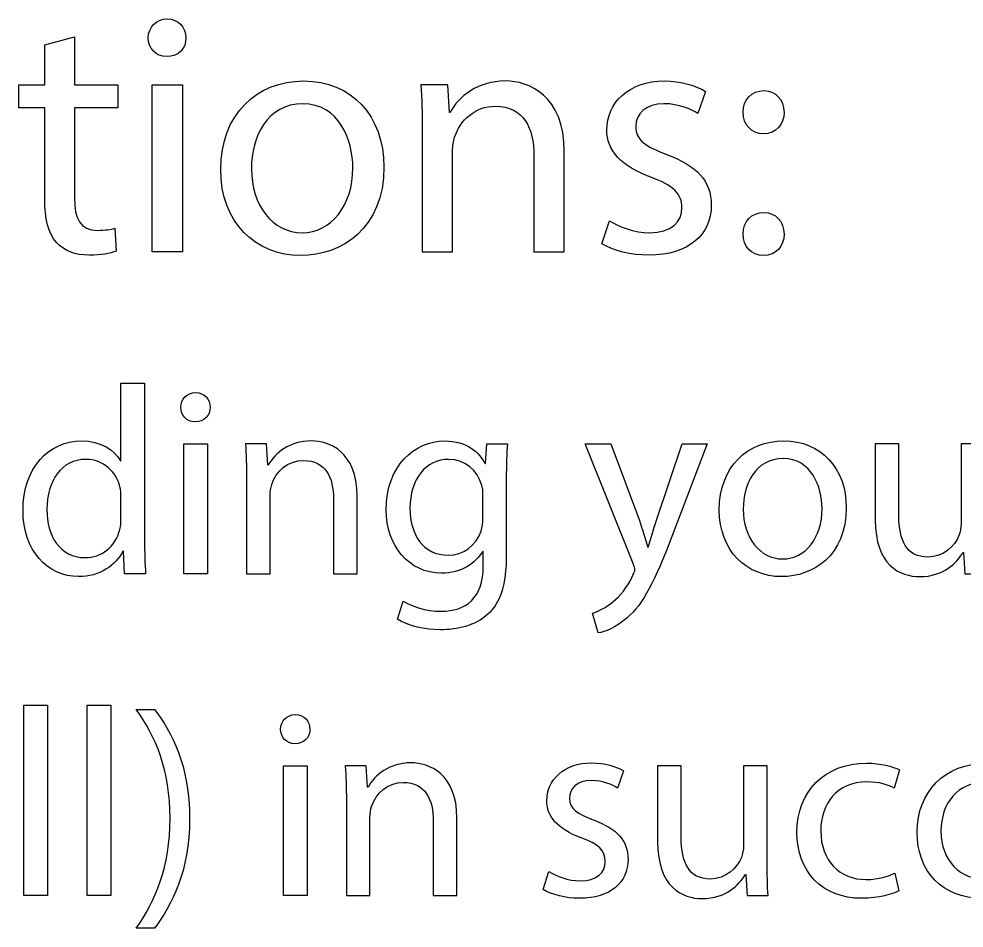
# Model space of a CAD drawing. Header units: millimetres. Extents: x -104 to 108, y -148 to 121.
# Drawn here: x 15.94 to 24.63, y 112.93 to 121.3 of the extents above; entities that cross this region are included whole.
import ezdxf

# ---------------------------------------------------------------- set-up
doc = ezdxf.new("R2010")
doc.units = ezdxf.units.MM
doc.header["$MEASUREMENT"] = 0
doc.layers.add('Capa 1', color=7, linetype='Continuous')

msp = doc.modelspace()

# ---------------------------------------------------------------- linework, layer by layer
at = {"layer": 'Capa 1', "color": 252}
for points, knots in [([(17.3012, 121.2967), (17.1996, 121.2967), (17.1265, 121.2205), (17.1265, 121.1221), (17.1265, 121.1221), (17.1265, 121.0268), (17.1964, 120.9506), (17.2948, 120.9506), (17.2948, 120.9506), (17.4059, 120.9506), (17.4758, 121.0268), (17.4726, 121.1221), (17.4726, 121.1221), (17.4726, 121.2205), (17.4059, 121.2967), (17.3012, 121.2967)], [0, 0, 0, 0, 0.2, 0.2, 0.2, 0.2, 0.4, 0.4, 0.4, 0.4, 0.6, 0.6, 0.6, 0.6, 1, 1, 1, 1]), ([(16.1741, 121.0586), (16.1741, 121.0586), (16.1741, 120.6903), (16.1741, 120.6903), (16.1741, 120.6903), (16.1741, 120.6903), (15.936, 120.6903), (15.936, 120.6903), (15.936, 120.6903), (15.936, 120.6903), (15.936, 120.4776), (15.936, 120.4776), (15.936, 120.4776), (15.936, 120.4776), (16.1741, 120.4776), (16.1741, 120.4776), (16.1741, 120.4776), (16.1741, 120.4776), (16.1741, 119.6394), (16.1741, 119.6394), (16.1741, 119.6394), (16.1741, 119.4584), (16.2027, 119.3219), (16.2821, 119.2393), (16.2821, 119.2393), (16.3488, 119.1631), (16.4535, 119.1218), (16.5837, 119.1218), (16.5837, 119.1218), (16.6917, 119.1218), (16.7774, 119.1377), (16.8314, 119.1599), (16.8314, 119.1599), (16.8314, 119.1599), (16.8187, 119.3695), (16.8187, 119.3695), (16.8187, 119.3695), (16.7837, 119.36), (16.7298, 119.3504), (16.6567, 119.3504), (16.6567, 119.3504), (16.5012, 119.3504), (16.4472, 119.4584), (16.4472, 119.6489), (16.4472, 119.6489), (16.4472, 119.6489), (16.4472, 120.4776), (16.4472, 120.4776), (16.4472, 120.4776), (16.4472, 120.4776), (16.8472, 120.4776), (16.8472, 120.4776), (16.8472, 120.4776), (16.8472, 120.4776), (16.8472, 120.6903), (16.8472, 120.6903), (16.8472, 120.6903), (16.8472, 120.6903), (16.4472, 120.6903), (16.4472, 120.6903), (16.4472, 120.6903), (16.4472, 120.6903), (16.4472, 121.1316), (16.4472, 121.1316), (16.4472, 121.1316), (16.4472, 121.1316), (16.1741, 121.0586), (16.1741, 121.0586)], [0, 0, 0, 0, 0.055556, 0.055556, 0.055556, 0.055556, 0.111111, 0.111111, 0.111111, 0.111111, 0.166667, 0.166667, 0.166667, 0.166667, 0.222222, 0.222222, 0.222222, 0.222222, 0.277778, 0.277778, 0.277778, 0.277778, 0.333333, 0.333333, 0.333333, 0.333333, 0.388889, 0.388889, 0.388889, 0.388889, 0.444444, 0.444444, 0.444444, 0.444444, 0.5, 0.5, 0.5, 0.5, 0.555556, 0.555556, 0.555556, 0.555556, 0.611111, 0.611111, 0.611111, 0.611111, 0.666667, 0.666667, 0.666667, 0.666667, 0.722222, 0.722222, 0.722222, 0.722222, 0.777778, 0.777778, 0.777778, 0.777778, 0.833333, 0.833333, 0.833333, 0.833333, 0.888889, 0.888889, 0.888889, 0.888889, 1, 1, 1, 1]), ([(17.4409, 119.1536), (17.4409, 119.1536), (17.4409, 120.6903), (17.4409, 120.6903), (17.4409, 120.6903), (17.4409, 120.6903), (17.1615, 120.6903), (17.1615, 120.6903), (17.1615, 120.6903), (17.1615, 120.6903), (17.1615, 119.1536), (17.1615, 119.1536), (17.1615, 119.1536), (17.1615, 119.1536), (17.4409, 119.1536), (17.4409, 119.1536)], [0, 0, 0, 0, 0.2, 0.2, 0.2, 0.2, 0.4, 0.4, 0.4, 0.4, 0.6, 0.6, 0.6, 0.6, 1, 1, 1, 1]), ([(18.5555, 120.7252), (18.13, 120.7252), (17.7935, 120.4236), (17.7935, 119.9092), (17.7935, 119.9092), (17.7935, 119.4235), (18.1142, 119.1187), (18.5301, 119.1187), (18.5301, 119.1187), (18.9016, 119.1187), (19.2953, 119.3663), (19.2953, 119.9346), (19.2953, 119.9346), (19.2953, 120.4045), (18.9968, 120.7252), (18.5555, 120.7252)], [0, 0, 0, 0, 0.2, 0.2, 0.2, 0.2, 0.4, 0.4, 0.4, 0.4, 0.6, 0.6, 0.6, 0.6, 1, 1, 1, 1]), ([(19.6475, 119.1536), (19.6475, 119.1536), (19.6475, 120.2744), (19.6475, 120.2744), (19.6475, 120.2744), (19.6475, 120.4331), (19.6443, 120.5633), (19.6348, 120.6903), (19.6348, 120.6903), (19.6348, 120.6903), (19.8824, 120.6903), (19.8824, 120.6903), (19.8824, 120.6903), (19.8824, 120.6903), (19.8983, 120.4363), (19.8983, 120.4363), (19.8983, 120.4363), (19.8983, 120.4363), (19.9047, 120.4363), (19.9047, 120.4363), (19.9047, 120.4363), (19.9809, 120.5823), (20.1587, 120.7252), (20.4127, 120.7252), (20.4127, 120.7252), (20.6254, 120.7252), (20.9556, 120.5982), (20.9556, 120.0712), (20.9556, 120.0712), (20.9556, 120.0712), (20.9556, 119.1536), (20.9556, 119.1536), (20.9556, 119.1536), (20.9556, 119.1536), (20.6762, 119.1536), (20.6762, 119.1536), (20.6762, 119.1536), (20.6762, 119.1536), (20.6762, 120.0394), (20.6762, 120.0394), (20.6762, 120.0394), (20.6762, 120.2871), (20.5841, 120.4934), (20.3206, 120.4934), (20.3206, 120.4934), (20.1364, 120.4934), (19.9936, 120.3633), (19.9459, 120.2077), (19.9459, 120.2077), (19.9332, 120.1728), (19.9269, 120.1251), (19.9269, 120.0775), (19.9269, 120.0775), (19.9269, 120.0775), (19.9269, 119.1536), (19.9269, 119.1536), (19.9269, 119.1536), (19.9269, 119.1536), (19.6475, 119.1536), (19.6475, 119.1536)], [0, 0, 0, 0, 0.125, 0.125, 0.125, 0.125, 0.1875, 0.1875, 0.1875, 0.1875, 0.25, 0.25, 0.25, 0.25, 0.3125, 0.3125, 0.3125, 0.3125, 0.375, 0.375, 0.375, 0.375, 0.4375, 0.4375, 0.4375, 0.4375, 0.5, 0.5, 0.5, 0.5, 0.5625, 0.5625, 0.5625, 0.5625, 0.625, 0.625, 0.625, 0.625, 0.6875, 0.6875, 0.6875, 0.6875, 0.75, 0.75, 0.75, 0.75, 0.8125, 0.8125, 0.8125, 0.8125, 0.875, 0.875, 0.875, 0.875, 0.9375, 0.9375, 0.9375, 0.9375, 1, 1, 1, 1]), ([(21.3018, 119.2266), (21.4097, 119.1631), (21.5653, 119.1218), (21.7336, 119.1218), (21.7336, 119.1218), (22.0987, 119.1218), (22.3082, 119.3123), (22.3082, 119.5822), (22.3082, 119.5822), (22.3082, 119.8108), (22.1717, 119.9442), (21.905, 120.0458), (21.905, 120.0458), (21.705, 120.122), (21.6129, 120.1791), (21.6129, 120.3061), (21.6129, 120.3061), (21.6129, 120.4204), (21.705, 120.5157), (21.8701, 120.5157), (21.8701, 120.5157), (22.013, 120.5157), (22.1241, 120.4649), (22.1844, 120.4268), (22.1844, 120.4268), (22.1844, 120.4268), (22.2543, 120.63), (22.2543, 120.63), (22.2543, 120.63), (22.1685, 120.6808), (22.032, 120.7252), (21.8764, 120.7252), (21.8764, 120.7252), (21.5462, 120.7252), (21.3462, 120.522), (21.3462, 120.2744), (21.3462, 120.2744), (21.3462, 120.0902), (21.4764, 119.9378), (21.7526, 119.8394), (21.7526, 119.8394), (21.959, 119.7632), (22.0384, 119.6902), (22.0384, 119.5568), (22.0384, 119.5568), (22.0384, 119.4298), (21.9431, 119.3282), (21.7399, 119.3282), (21.7399, 119.3282), (21.6002, 119.3282), (21.4542, 119.3854), (21.3716, 119.4393), (21.3716, 119.4393), (21.3716, 119.4393), (21.3018, 119.2266), (21.3018, 119.2266)], [0, 0, 0, 0, 0.066667, 0.066667, 0.066667, 0.066667, 0.133333, 0.133333, 0.133333, 0.133333, 0.2, 0.2, 0.2, 0.2, 0.266667, 0.266667, 0.266667, 0.266667, 0.333333, 0.333333, 0.333333, 0.333333, 0.4, 0.4, 0.4, 0.4, 0.466667, 0.466667, 0.466667, 0.466667, 0.533333, 0.533333, 0.533333, 0.533333, 0.6, 0.6, 0.6, 0.6, 0.666667, 0.666667, 0.666667, 0.666667, 0.733333, 0.733333, 0.733333, 0.733333, 0.8, 0.8, 0.8, 0.8, 0.866667, 0.866667, 0.866667, 0.866667, 1, 1, 1, 1]), ([(22.7876, 120.2394), (22.905, 120.2394), (22.9781, 120.3252), (22.9781, 120.4363), (22.9781, 120.4363), (22.9749, 120.5538), (22.9019, 120.6363), (22.7907, 120.6363), (22.7907, 120.6363), (22.6796, 120.6363), (22.6002, 120.5538), (22.6002, 120.4363), (22.6002, 120.4363), (22.6002, 120.3252), (22.6764, 120.2394), (22.7876, 120.2394)], [0, 0, 0, 0, 0.2, 0.2, 0.2, 0.2, 0.4, 0.4, 0.4, 0.4, 0.6, 0.6, 0.6, 0.6, 1, 1, 1, 1]), ([(18.5491, 120.5157), (18.8793, 120.5157), (19.0095, 120.1855), (19.0095, 119.9251), (19.0095, 119.9251), (19.0095, 119.579), (18.8095, 119.3282), (18.5428, 119.3282), (18.5428, 119.3282), (18.2697, 119.3282), (18.0761, 119.5822), (18.0761, 119.9188), (18.0761, 119.9188), (18.0761, 120.2109), (18.2189, 120.5157), (18.5491, 120.5157)], [0, 0, 0, 0, 0.2, 0.2, 0.2, 0.2, 0.4, 0.4, 0.4, 0.4, 0.6, 0.6, 0.6, 0.6, 1, 1, 1, 1]), ([(22.7876, 119.1187), (22.905, 119.1187), (22.9781, 119.2044), (22.9781, 119.3155), (22.9781, 119.3155), (22.9749, 119.433), (22.9019, 119.5155), (22.7907, 119.5155), (22.7907, 119.5155), (22.6796, 119.5155), (22.6002, 119.433), (22.6002, 119.3155), (22.6002, 119.3155), (22.6002, 119.2044), (22.6764, 119.1187), (22.7876, 119.1187)], [0, 0, 0, 0, 0.2, 0.2, 0.2, 0.2, 0.4, 0.4, 0.4, 0.4, 0.6, 0.6, 0.6, 0.6, 1, 1, 1, 1]), ([(16.8753, 117.9437), (16.8753, 117.9437), (16.8753, 117.2301), (16.8753, 117.2301), (16.8753, 117.2301), (16.8753, 117.2301), (16.8704, 117.2301), (16.8704, 117.2301), (16.8704, 117.2301), (16.816, 117.3264), (16.6925, 117.4127), (16.5098, 117.4127), (16.5098, 117.4127), (16.2184, 117.4127), (15.9714, 117.1682), (15.9739, 116.7706), (15.9739, 116.7706), (15.9739, 116.4078), (16.1961, 116.1632), (16.4851, 116.1632), (16.4851, 116.1632), (16.6802, 116.1633), (16.8259, 116.2644), (16.8925, 116.3978), (16.8925, 116.3978), (16.8925, 116.3978), (16.8975, 116.3979), (16.8975, 116.3979), (16.8975, 116.3979), (16.8975, 116.3979), (16.9074, 116.1903), (16.9074, 116.1903), (16.9074, 116.1903), (16.9074, 116.1903), (17.1024, 116.1903), (17.1024, 116.1903), (17.1024, 116.1903), (17.0951, 116.2719), (17.0926, 116.3928), (17.0926, 116.499), (17.0926, 116.499), (17.0926, 116.499), (17.0926, 117.9437), (17.0926, 117.9437), (17.0926, 117.9437), (17.0926, 117.9437), (16.8753, 117.9437), (16.8753, 117.9437)], [0, 0, 0, 0, 0.076923, 0.076923, 0.076923, 0.076923, 0.153846, 0.153846, 0.153846, 0.153846, 0.230769, 0.230769, 0.230769, 0.230769, 0.307692, 0.307692, 0.307692, 0.307692, 0.384615, 0.384615, 0.384615, 0.384615, 0.461538, 0.461538, 0.461538, 0.461538, 0.538462, 0.538462, 0.538462, 0.538462, 0.615385, 0.615385, 0.615385, 0.615385, 0.692308, 0.692308, 0.692308, 0.692308, 0.769231, 0.769231, 0.769231, 0.769231, 0.846154, 0.846154, 0.846154, 0.846154, 1, 1, 1, 1]), ([(17.5615, 117.8572), (17.4825, 117.8572), (17.4257, 117.7979), (17.4257, 117.7214), (17.4257, 117.7214), (17.4258, 117.6474), (17.48, 117.588), (17.5566, 117.588), (17.5566, 117.588), (17.6431, 117.5881), (17.6973, 117.6473), (17.6949, 117.7214), (17.6949, 117.7214), (17.6949, 117.7981), (17.643, 117.8572), (17.5615, 117.8572)], [0, 0, 0, 0, 0.2, 0.2, 0.2, 0.2, 0.4, 0.4, 0.4, 0.4, 0.6, 0.6, 0.6, 0.6, 1, 1, 1, 1]), ([(17.6703, 116.1903), (17.6703, 116.1903), (17.6703, 117.3857), (17.6703, 117.3857), (17.6703, 117.3857), (17.6703, 117.3857), (17.4529, 117.3857), (17.4529, 117.3857), (17.4529, 117.3857), (17.4529, 117.3857), (17.4529, 116.1903), (17.4529, 116.1903), (17.4529, 116.1903), (17.4529, 116.1903), (17.6703, 116.1903), (17.6703, 116.1903)], [0, 0, 0, 0, 0.2, 0.2, 0.2, 0.2, 0.4, 0.4, 0.4, 0.4, 0.6, 0.6, 0.6, 0.6, 1, 1, 1, 1]), ([(18.031, 116.1903), (18.031, 116.1903), (18.031, 117.062), (18.031, 117.062), (18.031, 117.062), (18.031, 117.1855), (18.0285, 117.2869), (18.0212, 117.3857), (18.0212, 117.3857), (18.0212, 117.3857), (18.2138, 117.3857), (18.2138, 117.3857), (18.2138, 117.3857), (18.2138, 117.3857), (18.2262, 117.1881), (18.2262, 117.1881), (18.2262, 117.1881), (18.2262, 117.1881), (18.231, 117.188), (18.231, 117.188), (18.231, 117.188), (18.2903, 117.3016), (18.4286, 117.4127), (18.6261, 117.4127), (18.6261, 117.4127), (18.7916, 117.4127), (19.0485, 117.3141), (19.0485, 116.9041), (19.0485, 116.9041), (19.0485, 116.9041), (19.0485, 116.1903), (19.0485, 116.1903), (19.0485, 116.1903), (19.0485, 116.1903), (18.8311, 116.1903), (18.8311, 116.1903), (18.8311, 116.1903), (18.8311, 116.1903), (18.8311, 116.8793), (18.8311, 116.8793), (18.8311, 116.8793), (18.8311, 117.0719), (18.7596, 117.2325), (18.5545, 117.2324), (18.5545, 117.2324), (18.4113, 117.2324), (18.3002, 117.1313), (18.2631, 117.0102), (18.2631, 117.0102), (18.2533, 116.983), (18.2484, 116.946), (18.2484, 116.9091), (18.2484, 116.9091), (18.2484, 116.9091), (18.2484, 116.1903), (18.2484, 116.1903), (18.2484, 116.1903), (18.2484, 116.1903), (18.031, 116.1903), (18.031, 116.1903)], [0, 0, 0, 0, 0.125, 0.125, 0.125, 0.125, 0.1875, 0.1875, 0.1875, 0.1875, 0.25, 0.25, 0.25, 0.25, 0.3125, 0.3125, 0.3125, 0.3125, 0.375, 0.375, 0.375, 0.375, 0.4375, 0.4375, 0.4375, 0.4375, 0.5, 0.5, 0.5, 0.5, 0.5625, 0.5625, 0.5625, 0.5625, 0.625, 0.625, 0.625, 0.625, 0.6875, 0.6875, 0.6875, 0.6875, 0.75, 0.75, 0.75, 0.75, 0.8125, 0.8125, 0.8125, 0.8125, 0.875, 0.875, 0.875, 0.875, 0.9375, 0.9375, 0.9375, 0.9375, 1, 1, 1, 1]), ([(20.2412, 117.3857), (20.2412, 117.3857), (20.2313, 117.2053), (20.2313, 117.2053), (20.2313, 117.2053), (20.2313, 117.2053), (20.2263, 117.2053), (20.2263, 117.2053), (20.2263, 117.2053), (20.1745, 117.3041), (20.0609, 117.4127), (19.8534, 117.4127), (19.8534, 117.4127), (19.5793, 117.4127), (19.3151, 117.183), (19.3151, 116.778), (19.3151, 116.778), (19.3151, 116.4473), (19.5275, 116.1953), (19.8238, 116.1953), (19.8238, 116.1953), (20.009, 116.1953), (20.1374, 116.2842), (20.2041, 116.3953), (20.2041, 116.3953), (20.2041, 116.3953), (20.2091, 116.3953), (20.2091, 116.3953), (20.2091, 116.3953), (20.2091, 116.3953), (20.2091, 116.262), (20.2091, 116.262), (20.2091, 116.262), (20.2091, 115.9607), (20.046, 115.8446), (19.8238, 115.8446), (19.8238, 115.8446), (19.6757, 115.8446), (19.5522, 115.889), (19.4731, 115.9384), (19.4731, 115.9384), (19.4731, 115.9384), (19.4189, 115.773), (19.4189, 115.773), (19.4189, 115.773), (19.5151, 115.7089), (19.6732, 115.6742), (19.8164, 115.6742), (19.8164, 115.6742), (19.9671, 115.6744), (20.1349, 115.7088), (20.251, 115.8174), (20.251, 115.8174), (20.3671, 115.9212), (20.4214, 116.0891), (20.4214, 116.3632), (20.4214, 116.3632), (20.4214, 116.3632), (20.4214, 117.0571), (20.4214, 117.0571), (20.4214, 117.0571), (20.4214, 117.2029), (20.4263, 117.2991), (20.4313, 117.3855), (20.4313, 117.3855), (20.4313, 117.3855), (20.2412, 117.3857), (20.2412, 117.3857)], [0, 0, 0, 0, 0.055556, 0.055556, 0.055556, 0.055556, 0.111111, 0.111111, 0.111111, 0.111111, 0.166667, 0.166667, 0.166667, 0.166667, 0.222222, 0.222222, 0.222222, 0.222222, 0.277778, 0.277778, 0.277778, 0.277778, 0.333333, 0.333333, 0.333333, 0.333333, 0.388889, 0.388889, 0.388889, 0.388889, 0.444444, 0.444444, 0.444444, 0.444444, 0.5, 0.5, 0.5, 0.5, 0.555556, 0.555556, 0.555556, 0.555556, 0.611111, 0.611111, 0.611111, 0.611111, 0.666667, 0.666667, 0.666667, 0.666667, 0.722222, 0.722222, 0.722222, 0.722222, 0.777778, 0.777778, 0.777778, 0.777778, 0.833333, 0.833333, 0.833333, 0.833333, 0.888889, 0.888889, 0.888889, 0.888889, 1, 1, 1, 1]), ([(21.1474, 117.3857), (21.1474, 117.3857), (21.5895, 116.2842), (21.5895, 116.2842), (21.5895, 116.2842), (21.5993, 116.257), (21.6042, 116.2397), (21.6042, 116.2273), (21.6042, 116.2273), (21.6043, 116.2151), (21.5968, 116.1977), (21.5869, 116.1755), (21.5869, 116.1755), (21.5376, 116.0645), (21.4635, 115.9804), (21.4042, 115.9335), (21.4042, 115.9335), (21.3401, 115.8792), (21.2684, 115.8446), (21.2141, 115.8273), (21.2141, 115.8273), (21.2141, 115.8273), (21.2684, 115.6446), (21.2684, 115.6446), (21.2684, 115.6446), (21.3228, 115.6545), (21.4289, 115.6915), (21.5351, 115.7853), (21.5351, 115.7853), (21.6833, 115.9139), (21.7894, 116.1236), (21.945, 116.5336), (21.945, 116.5336), (21.945, 116.5336), (22.271, 117.3857), (22.271, 117.3857), (22.271, 117.3857), (22.271, 117.3857), (22.0413, 117.3857), (22.0413, 117.3857), (22.0413, 117.3857), (22.0413, 117.3857), (21.8043, 116.6842), (21.8043, 116.6842), (21.8043, 116.6842), (21.7746, 116.5979), (21.7499, 116.5064), (21.7277, 116.4348), (21.7277, 116.4348), (21.7277, 116.4348), (21.7229, 116.4348), (21.7229, 116.4348), (21.7229, 116.4348), (21.703, 116.5064), (21.6734, 116.6002), (21.6462, 116.6793), (21.6462, 116.6793), (21.6462, 116.6793), (21.3845, 117.3857), (21.3845, 117.3857), (21.3845, 117.3857), (21.3845, 117.3857), (21.1474, 117.3857), (21.1474, 117.3857)], [0, 0, 0, 0, 0.058824, 0.058824, 0.058824, 0.058824, 0.117647, 0.117647, 0.117647, 0.117647, 0.176471, 0.176471, 0.176471, 0.176471, 0.235294, 0.235294, 0.235294, 0.235294, 0.294118, 0.294118, 0.294118, 0.294118, 0.352941, 0.352941, 0.352941, 0.352941, 0.411765, 0.411765, 0.411765, 0.411765, 0.470588, 0.470588, 0.470588, 0.470588, 0.529412, 0.529412, 0.529412, 0.529412, 0.588235, 0.588235, 0.588235, 0.588235, 0.647059, 0.647059, 0.647059, 0.647059, 0.705882, 0.705882, 0.705882, 0.705882, 0.764706, 0.764706, 0.764706, 0.764706, 0.823529, 0.823529, 0.823529, 0.823529, 0.882353, 0.882353, 0.882353, 0.882353, 1, 1, 1, 1]), ([(22.9749, 117.4127), (22.6439, 117.4127), (22.3821, 117.1781), (22.3821, 116.778), (22.3821, 116.778), (22.3822, 116.4003), (22.6315, 116.1632), (22.9551, 116.1632), (22.9551, 116.1632), (23.244, 116.1633), (23.5502, 116.3558), (23.5502, 116.7978), (23.5502, 116.7978), (23.5503, 117.1635), (23.3181, 117.4127), (22.9748, 117.4127), (22.9748, 117.4127), (22.9748, 117.4127), (22.9749, 117.4127), (22.9749, 117.4127)], [0, 0, 0, 0, 0.166667, 0.166667, 0.166667, 0.166667, 0.333333, 0.333333, 0.333333, 0.333333, 0.5, 0.5, 0.5, 0.5, 0.666667, 0.666667, 0.666667, 0.666667, 1, 1, 1, 1]), ([(24.8244, 117.3857), (24.8244, 117.3857), (24.8244, 116.5163), (24.8244, 116.5163), (24.8244, 116.5163), (24.8244, 116.3928), (24.8269, 116.2842), (24.8344, 116.1903), (24.8344, 116.1903), (24.8344, 116.1903), (24.6418, 116.1903), (24.6418, 116.1903), (24.6418, 116.1903), (24.6418, 116.1903), (24.6294, 116.3856), (24.6294, 116.3856), (24.6294, 116.3856), (24.6294, 116.3856), (24.6244, 116.3854), (24.6244, 116.3854), (24.6244, 116.3854), (24.5676, 116.2891), (24.4417, 116.1633), (24.2293, 116.1632), (24.2293, 116.1632), (24.0416, 116.1632), (23.817, 116.2669), (23.817, 116.6868), (23.817, 116.6868), (23.817, 116.6868), (23.817, 117.3857), (23.817, 117.3857), (23.817, 117.3857), (23.817, 117.3857), (24.0343, 117.3857), (24.0343, 117.3857), (24.0343, 117.3857), (24.0343, 117.3857), (24.0342, 116.7237), (24.0342, 116.7237), (24.0342, 116.7237), (24.0342, 116.4965), (24.1034, 116.3435), (24.3009, 116.3434), (24.3009, 116.3434), (24.4466, 116.3434), (24.5479, 116.4447), (24.5873, 116.541), (24.5873, 116.541), (24.5997, 116.5731), (24.6071, 116.6126), (24.6071, 116.6523), (24.6071, 116.6523), (24.6071, 116.6523), (24.6071, 117.3857), (24.6071, 117.3857), (24.6071, 117.3857), (24.6071, 117.3857), (24.8244, 117.3857), (24.8244, 117.3857)], [0, 0, 0, 0, 0.125, 0.125, 0.125, 0.125, 0.1875, 0.1875, 0.1875, 0.1875, 0.25, 0.25, 0.25, 0.25, 0.3125, 0.3125, 0.3125, 0.3125, 0.375, 0.375, 0.375, 0.375, 0.4375, 0.4375, 0.4375, 0.4375, 0.5, 0.5, 0.5, 0.5, 0.5625, 0.5625, 0.5625, 0.5625, 0.625, 0.625, 0.625, 0.625, 0.6875, 0.6875, 0.6875, 0.6875, 0.75, 0.75, 0.75, 0.75, 0.8125, 0.8125, 0.8125, 0.8125, 0.875, 0.875, 0.875, 0.875, 0.9375, 0.9375, 0.9375, 0.9375, 1, 1, 1, 1]), ([(16.8753, 116.6918), (16.8753, 116.657), (16.8728, 116.6274), (16.8654, 116.5978), (16.8654, 116.5978), (16.8259, 116.4348), (16.6925, 116.3385), (16.5468, 116.3385), (16.5468, 116.3385), (16.3123, 116.3385), (16.1937, 116.5385), (16.1937, 116.7805), (16.1937, 116.7805), (16.1937, 117.0448), (16.327, 117.2423), (16.5517, 117.2423), (16.5517, 117.2423), (16.7148, 117.2424), (16.8333, 117.1287), (16.8654, 116.9904), (16.8654, 116.9904), (16.8728, 116.9634), (16.8752, 116.9262), (16.8752, 116.899), (16.8752, 116.899), (16.8752, 116.899), (16.8753, 116.6918), (16.8753, 116.6918)], [0, 0, 0, 0, 0.125, 0.125, 0.125, 0.125, 0.25, 0.25, 0.25, 0.25, 0.375, 0.375, 0.375, 0.375, 0.5, 0.5, 0.5, 0.5, 0.625, 0.625, 0.625, 0.625, 0.75, 0.75, 0.75, 0.75, 1, 1, 1, 1]), ([(20.2066, 116.6991), (20.2066, 116.662), (20.2016, 116.62), (20.1893, 116.5829), (20.1893, 116.5829), (20.1424, 116.4447), (20.0214, 116.3607), (19.888, 116.3607), (19.888, 116.3607), (19.6534, 116.3608), (19.5349, 116.5558), (19.5349, 116.7904), (19.5349, 116.7904), (19.5349, 117.067), (19.683, 117.2423), (19.8905, 117.2423), (19.8905, 117.2423), (20.0485, 117.2424), (20.1547, 117.1386), (20.1942, 117.0126), (20.1942, 117.0126), (20.2041, 116.9831), (20.2066, 116.9509), (20.2066, 116.9139), (20.2066, 116.9139), (20.2066, 116.9139), (20.2066, 116.6991), (20.2066, 116.6991)], [0, 0, 0, 0, 0.125, 0.125, 0.125, 0.125, 0.25, 0.25, 0.25, 0.25, 0.375, 0.375, 0.375, 0.375, 0.5, 0.5, 0.5, 0.5, 0.625, 0.625, 0.625, 0.625, 0.75, 0.75, 0.75, 0.75, 1, 1, 1, 1]), ([(22.9699, 117.2498), (23.2267, 117.2498), (23.3279, 116.9929), (23.3279, 116.7904), (23.3279, 116.7904), (23.328, 116.5213), (23.1724, 116.3261), (22.9649, 116.3261), (22.9649, 116.3261), (22.7526, 116.3262), (22.6019, 116.5237), (22.6019, 116.7855), (22.6019, 116.7855), (22.6019, 117.0126), (22.713, 117.2497), (22.9699, 117.2497), (22.9699, 117.2497), (22.9699, 117.2497), (22.9699, 117.2498), (22.9699, 117.2498)], [0, 0, 0, 0, 0.166667, 0.166667, 0.166667, 0.166667, 0.333333, 0.333333, 0.333333, 0.333333, 0.5, 0.5, 0.5, 0.5, 0.666667, 0.666667, 0.666667, 0.666667, 1, 1, 1, 1]), ([(15.9812, 113.227), (15.9812, 113.227), (16.1986, 113.227), (16.1986, 113.227), (16.1986, 113.227), (16.1986, 113.227), (16.1986, 114.9804), (16.1986, 114.9804), (16.1986, 114.9804), (16.1986, 114.9804), (15.9812, 114.9804), (15.9812, 114.9804), (15.9812, 114.9804), (15.9812, 114.9804), (15.9812, 113.227), (15.9812, 113.227)], [0, 0, 0, 0, 0.2, 0.2, 0.2, 0.2, 0.4, 0.4, 0.4, 0.4, 0.6, 0.6, 0.6, 0.6, 1, 1, 1, 1]), ([(16.5641, 113.227), (16.5641, 113.227), (16.7815, 113.227), (16.7815, 113.227), (16.7815, 113.227), (16.7815, 113.227), (16.7815, 114.9804), (16.7815, 114.9804), (16.7815, 114.9804), (16.7815, 114.9804), (16.5641, 114.9804), (16.5641, 114.9804), (16.5641, 114.9804), (16.5641, 114.9804), (16.5641, 113.227), (16.5641, 113.227)], [0, 0, 0, 0, 0.2, 0.2, 0.2, 0.2, 0.4, 0.4, 0.4, 0.4, 0.6, 0.6, 0.6, 0.6, 1, 1, 1, 1]), ([(17.1838, 112.9284), (17.3419, 113.1381), (17.5072, 113.4518), (17.5072, 113.9358), (17.5072, 113.9358), (17.5072, 114.4224), (17.3418, 114.7383), (17.1837, 114.9409), (17.1837, 114.9409), (17.1837, 114.9409), (17.0158, 114.941), (17.0158, 114.941), (17.0158, 114.941), (17.1936, 114.6965), (17.3269, 114.3803), (17.3269, 113.9382), (17.3269, 113.9382), (17.327, 113.4937), (17.1911, 113.1727), (17.0158, 112.9283), (17.0158, 112.9283), (17.0158, 112.9283), (17.1838, 112.9284), (17.1838, 112.9284)], [0, 0, 0, 0, 0.142857, 0.142857, 0.142857, 0.142857, 0.285714, 0.285714, 0.285714, 0.285714, 0.428571, 0.428571, 0.428571, 0.428571, 0.571429, 0.571429, 0.571429, 0.571429, 0.714286, 0.714286, 0.714286, 0.714286, 1, 1, 1, 1]), ([(18.4805, 114.8939), (18.4015, 114.8939), (18.3447, 114.8347), (18.3447, 114.7581), (18.3447, 114.7581), (18.3448, 114.6842), (18.399, 114.6247), (18.4755, 114.6247), (18.4755, 114.6247), (18.562, 114.6248), (18.6163, 114.684), (18.6138, 114.7581), (18.6138, 114.7581), (18.6138, 114.8348), (18.562, 114.8939), (18.4805, 114.8939)], [0, 0, 0, 0, 0.2, 0.2, 0.2, 0.2, 0.4, 0.4, 0.4, 0.4, 0.6, 0.6, 0.6, 0.6, 1, 1, 1, 1]), ([(18.5892, 113.227), (18.5892, 113.227), (18.5892, 114.4224), (18.5892, 114.4224), (18.5892, 114.4224), (18.5892, 114.4224), (18.3718, 114.4224), (18.3718, 114.4224), (18.3718, 114.4224), (18.3718, 114.4224), (18.3718, 113.227), (18.3718, 113.227), (18.3718, 113.227), (18.3718, 113.227), (18.5892, 113.227), (18.5892, 113.227)], [0, 0, 0, 0, 0.2, 0.2, 0.2, 0.2, 0.4, 0.4, 0.4, 0.4, 0.6, 0.6, 0.6, 0.6, 1, 1, 1, 1]), ([(18.9496, 113.227), (18.9496, 113.227), (18.9496, 114.0988), (18.9496, 114.0988), (18.9496, 114.0988), (18.9496, 114.2222), (18.9471, 114.3236), (18.9398, 114.4224), (18.9398, 114.4224), (18.9398, 114.4224), (19.1324, 114.4224), (19.1324, 114.4224), (19.1324, 114.4224), (19.1324, 114.4224), (19.1448, 114.2248), (19.1448, 114.2248), (19.1448, 114.2248), (19.1448, 114.2248), (19.1496, 114.2247), (19.1496, 114.2247), (19.1496, 114.2247), (19.2089, 114.3383), (19.3472, 114.4494), (19.5447, 114.4494), (19.5447, 114.4494), (19.7102, 114.4494), (19.9671, 114.3508), (19.9671, 113.9408), (19.9671, 113.9408), (19.9671, 113.9408), (19.9671, 113.227), (19.9671, 113.227), (19.9671, 113.227), (19.9671, 113.227), (19.7497, 113.227), (19.7497, 113.227), (19.7497, 113.227), (19.7497, 113.227), (19.7497, 113.916), (19.7497, 113.916), (19.7497, 113.916), (19.7497, 114.1086), (19.6782, 114.2692), (19.4731, 114.2691), (19.4731, 114.2691), (19.3299, 114.2691), (19.2188, 114.168), (19.1817, 114.0469), (19.1817, 114.0469), (19.1718, 114.0197), (19.167, 113.9827), (19.167, 113.9458), (19.167, 113.9458), (19.167, 113.9458), (19.167, 113.227), (19.167, 113.227), (19.167, 113.227), (19.167, 113.227), (18.9496, 113.227), (18.9496, 113.227)], [0, 0, 0, 0, 0.125, 0.125, 0.125, 0.125, 0.1875, 0.1875, 0.1875, 0.1875, 0.25, 0.25, 0.25, 0.25, 0.3125, 0.3125, 0.3125, 0.3125, 0.375, 0.375, 0.375, 0.375, 0.4375, 0.4375, 0.4375, 0.4375, 0.5, 0.5, 0.5, 0.5, 0.5625, 0.5625, 0.5625, 0.5625, 0.625, 0.625, 0.625, 0.625, 0.6875, 0.6875, 0.6875, 0.6875, 0.75, 0.75, 0.75, 0.75, 0.8125, 0.8125, 0.8125, 0.8125, 0.875, 0.875, 0.875, 0.875, 0.9375, 0.9375, 0.9375, 0.9375, 1, 1, 1, 1]), ([(20.7598, 113.284), (20.8438, 113.2346), (20.9648, 113.2023), (21.0956, 113.2023), (21.0956, 113.2023), (21.3797, 113.2024), (21.5426, 113.3505), (21.5426, 113.5604), (21.5426, 113.5604), (21.5427, 113.7382), (21.4364, 113.8419), (21.229, 113.921), (21.229, 113.921), (21.0735, 113.9803), (21.0018, 114.0247), (21.0018, 114.1235), (21.0018, 114.1235), (21.0018, 114.2125), (21.0734, 114.2864), (21.2018, 114.2864), (21.2018, 114.2864), (21.313, 114.2865), (21.3994, 114.2469), (21.4463, 114.2173), (21.4463, 114.2173), (21.4463, 114.2173), (21.5007, 114.3754), (21.5007, 114.3754), (21.5007, 114.3754), (21.434, 114.4149), (21.3278, 114.4494), (21.2068, 114.4494), (21.2068, 114.4494), (20.95, 114.4494), (20.7944, 114.2914), (20.7944, 114.0988), (20.7944, 114.0988), (20.7945, 113.9557), (20.8956, 113.837), (21.1105, 113.7604), (21.1105, 113.7604), (21.271, 113.7013), (21.3327, 113.6444), (21.3327, 113.5407), (21.3327, 113.5407), (21.3327, 113.442), (21.2586, 113.3629), (21.1006, 113.3629), (21.1006, 113.3629), (20.992, 113.363), (20.8783, 113.4073), (20.8141, 113.4493), (20.8141, 113.4493), (20.8141, 113.4493), (20.7598, 113.284), (20.7598, 113.284)], [0, 0, 0, 0, 0.066667, 0.066667, 0.066667, 0.066667, 0.133333, 0.133333, 0.133333, 0.133333, 0.2, 0.2, 0.2, 0.2, 0.266667, 0.266667, 0.266667, 0.266667, 0.333333, 0.333333, 0.333333, 0.333333, 0.4, 0.4, 0.4, 0.4, 0.466667, 0.466667, 0.466667, 0.466667, 0.533333, 0.533333, 0.533333, 0.533333, 0.6, 0.6, 0.6, 0.6, 0.666667, 0.666667, 0.666667, 0.666667, 0.733333, 0.733333, 0.733333, 0.733333, 0.8, 0.8, 0.8, 0.8, 0.866667, 0.866667, 0.866667, 0.866667, 1, 1, 1, 1]), ([(22.8217, 114.4224), (22.8217, 114.4224), (22.8217, 113.553), (22.8217, 113.553), (22.8217, 113.553), (22.8217, 113.4296), (22.8242, 113.3209), (22.8316, 113.227), (22.8316, 113.227), (22.8316, 113.227), (22.639, 113.227), (22.639, 113.227), (22.639, 113.227), (22.639, 113.227), (22.6266, 113.4223), (22.6266, 113.4223), (22.6266, 113.4223), (22.6266, 113.4223), (22.6217, 113.4221), (22.6217, 113.4221), (22.6217, 113.4221), (22.5649, 113.3258), (22.439, 113.2001), (22.2266, 113.1999), (22.2266, 113.1999), (22.0389, 113.1999), (21.8142, 113.3036), (21.8142, 113.7235), (21.8142, 113.7235), (21.8142, 113.7235), (21.8142, 114.4224), (21.8142, 114.4224), (21.8142, 114.4224), (21.8142, 114.4224), (22.0315, 114.4224), (22.0315, 114.4224), (22.0315, 114.4224), (22.0315, 114.4224), (22.0315, 113.7604), (22.0315, 113.7604), (22.0315, 113.7604), (22.0315, 113.5333), (22.1007, 113.3802), (22.2982, 113.3801), (22.2982, 113.3801), (22.4439, 113.3801), (22.5452, 113.4814), (22.5846, 113.5777), (22.5846, 113.5777), (22.597, 113.6098), (22.6044, 113.6493), (22.6044, 113.689), (22.6044, 113.689), (22.6044, 113.689), (22.6044, 114.4224), (22.6044, 114.4224), (22.6044, 114.4224), (22.6044, 114.4224), (22.8217, 114.4224), (22.8217, 114.4224)], [0, 0, 0, 0, 0.125, 0.125, 0.125, 0.125, 0.1875, 0.1875, 0.1875, 0.1875, 0.25, 0.25, 0.25, 0.25, 0.3125, 0.3125, 0.3125, 0.3125, 0.375, 0.375, 0.375, 0.375, 0.4375, 0.4375, 0.4375, 0.4375, 0.5, 0.5, 0.5, 0.5, 0.5625, 0.5625, 0.5625, 0.5625, 0.625, 0.625, 0.625, 0.625, 0.6875, 0.6875, 0.6875, 0.6875, 0.75, 0.75, 0.75, 0.75, 0.8125, 0.8125, 0.8125, 0.8125, 0.875, 0.875, 0.875, 0.875, 0.9375, 0.9375, 0.9375, 0.9375, 1, 1, 1, 1]), ([(23.9974, 113.4346), (23.9356, 113.4074), (23.8541, 113.3752), (23.7307, 113.3752), (23.7307, 113.3752), (23.4936, 113.3753), (23.3158, 113.5456), (23.3158, 113.8222), (23.3158, 113.8222), (23.3158, 114.0716), (23.464, 114.2741), (23.7381, 114.2741), (23.7381, 114.2741), (23.8567, 114.2742), (23.9381, 114.2469), (23.99, 114.2173), (23.99, 114.2173), (23.99, 114.2173), (24.0394, 114.3853), (24.0394, 114.3853), (24.0394, 114.3853), (23.9801, 114.4149), (23.8665, 114.4469), (23.7381, 114.4469), (23.7381, 114.4469), (23.348, 114.447), (23.096, 114.1802), (23.096, 113.8123), (23.096, 113.8123), (23.096, 113.4469), (23.3306, 113.2023), (23.6912, 113.2023), (23.6912, 113.2023), (23.8517, 113.2024), (23.9776, 113.2419), (24.0344, 113.2715), (24.0344, 113.2715), (24.0344, 113.2715), (23.9974, 113.4346), (23.9974, 113.4346)], [0, 0, 0, 0, 0.090909, 0.090909, 0.090909, 0.090909, 0.181818, 0.181818, 0.181818, 0.181818, 0.272727, 0.272727, 0.272727, 0.272727, 0.363636, 0.363636, 0.363636, 0.363636, 0.454545, 0.454545, 0.454545, 0.454545, 0.545455, 0.545455, 0.545455, 0.545455, 0.636364, 0.636364, 0.636364, 0.636364, 0.727273, 0.727273, 0.727273, 0.727273, 0.818182, 0.818182, 0.818182, 0.818182, 1, 1, 1, 1]), ([(25.1037, 113.4346), (25.0419, 113.4074), (24.9604, 113.3752), (24.837, 113.3752), (24.837, 113.3752), (24.5999, 113.3753), (24.4221, 113.5456), (24.4221, 113.8222), (24.4221, 113.8222), (24.4221, 114.0716), (24.5703, 114.2741), (24.8444, 114.2741), (24.8444, 114.2741), (24.9629, 114.2742), (25.0444, 114.2469), (25.0962, 114.2173), (25.0962, 114.2173), (25.0962, 114.2173), (25.1457, 114.3853), (25.1457, 114.3853), (25.1457, 114.3853), (25.0864, 114.4149), (24.9728, 114.4469), (24.8444, 114.4469), (24.8444, 114.4469), (24.4542, 114.447), (24.2023, 114.1802), (24.2023, 113.8123), (24.2023, 113.8123), (24.2023, 113.4469), (24.4369, 113.2023), (24.7974, 113.2023), (24.7974, 113.2023), (24.958, 113.2024), (25.0839, 113.2419), (25.1407, 113.2715), (25.1407, 113.2715), (25.1407, 113.2715), (25.1037, 113.4346), (25.1037, 113.4346)], [0, 0, 0, 0, 0.090909, 0.090909, 0.090909, 0.090909, 0.181818, 0.181818, 0.181818, 0.181818, 0.272727, 0.272727, 0.272727, 0.272727, 0.363636, 0.363636, 0.363636, 0.363636, 0.454545, 0.454545, 0.454545, 0.454545, 0.545455, 0.545455, 0.545455, 0.545455, 0.636364, 0.636364, 0.636364, 0.636364, 0.727273, 0.727273, 0.727273, 0.727273, 0.818182, 0.818182, 0.818182, 0.818182, 1, 1, 1, 1])]:
    msp.add_open_spline(points, degree=3, knots=knots, dxfattribs=at)

doc.saveas('drawing.dxf')
